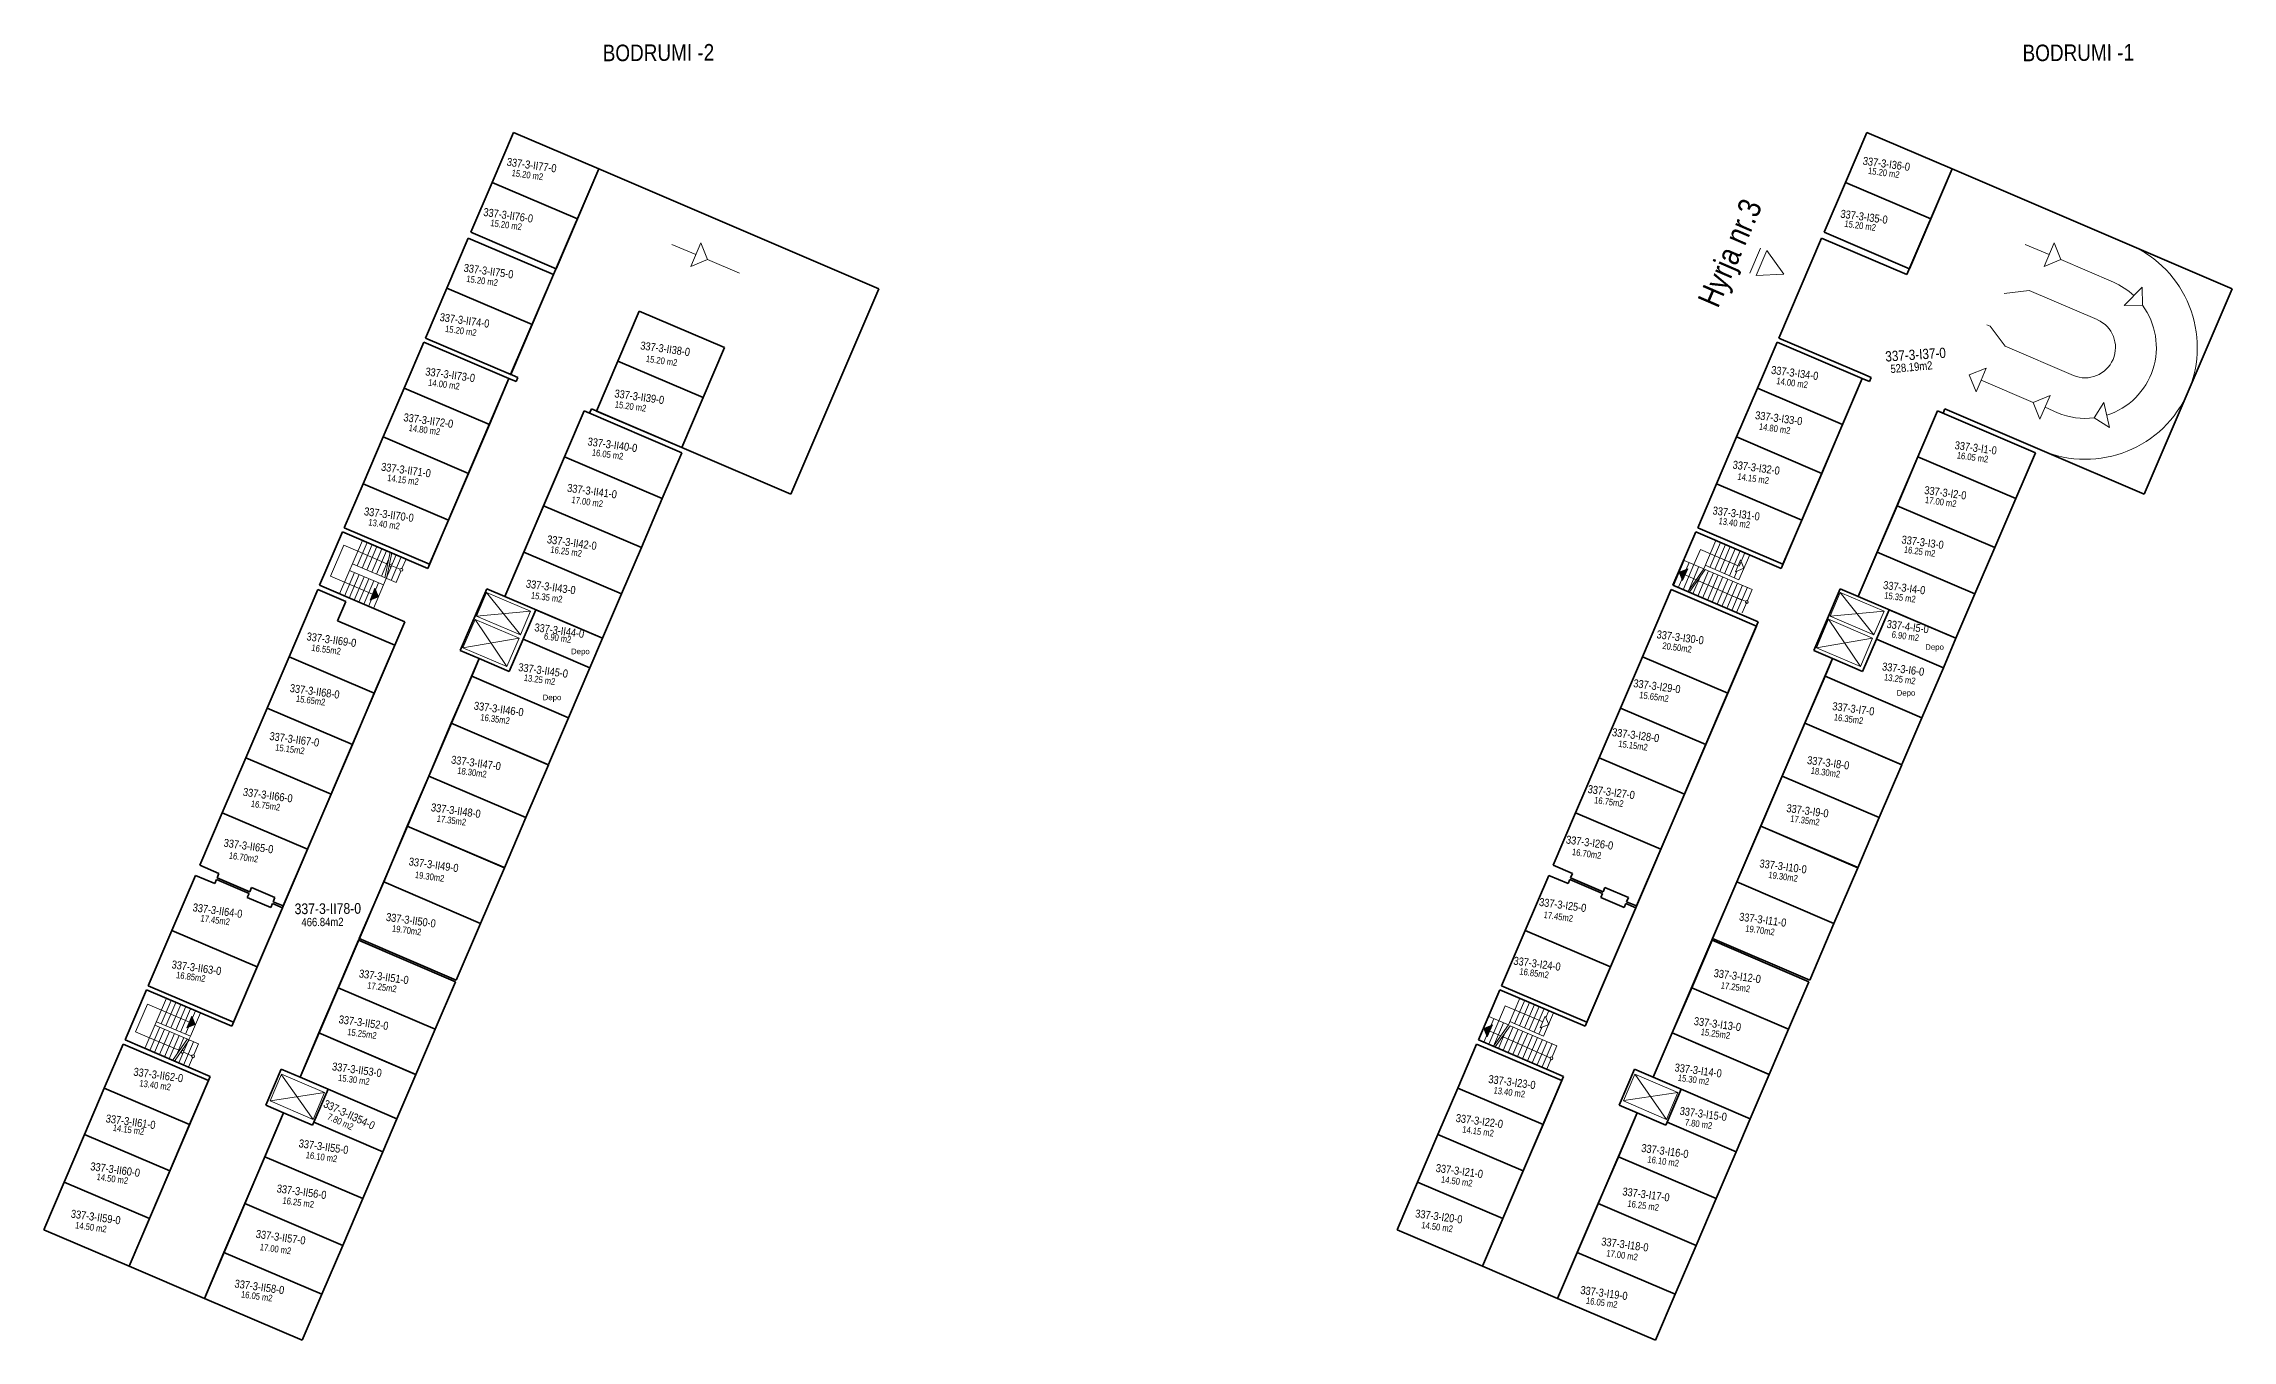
# Model space of a CAD drawing. Header units: metres. Extents: x 7511556 to 7513078, y 4692891 to 4693481.
# Drawn here: x 7512055.5 to 7512175.8, y 4692932.8 to 4693004.1 of the extents above; entities that cross this region are included whole.
import ezdxf
from ezdxf.enums import TextEntityAlignment as Align

# ---------------------------------------------------------------- set-up
doc = ezdxf.new("R2010")
doc.units = ezdxf.units.M
doc.linetypes.add('DASHDOT2', pattern=[0.5, 0.25, -0.125, 0, -0.125])
doc.layers.get('0').update_dxf_attribs({"lineweight": 0})
for name, color, linetype, lineweight in [('07 Kati 5', 7, 'Continuous', 0), ('Dimensionimi i jashtem', 7, 'Continuous', 0), ('Dyert', 133, 'Continuous', 0), ('Muret Panel BA', 251, 'Continuous', 0)]:
    doc.layers.add(name, color=color, linetype=linetype, lineweight=lineweight)
doc.styles.add('Dimensionet CM', font='swissc.ttf', dxfattribs={"height": 15})
doc.styles.get("Standard").update_dxf_attribs({"font": 'arial.ttf'})

msp = doc.modelspace()

# ---------------------------------------------------------------- hatches: boundary and pattern name
at = {"layer": '07 Kati 5'}
h = msp.add_hatch(color=256, dxfattribs=at)
h.dxf.hatch_style = 1
h.paths.add_polyline_path([(7512145.4, 4692975.04), (7512145.58, 4692974.57), (7512145.86, 4692975.22)])
h = msp.add_hatch(color=256, dxfattribs=at)
h.dxf.hatch_style = 1
h.paths.add_polyline_path([(7512073.87, 4692973.68), (7512073.68, 4692974.15), (7512073.41, 4692973.5)])
h = msp.add_hatch(color=256, dxfattribs=at)
h.dxf.hatch_style = 1
h.paths.add_polyline_path([(7512063.8, 4692950.15), (7512063.34, 4692949.97), (7512063.61, 4692950.62)])
h = msp.add_hatch(color=256, dxfattribs=at)
h.dxf.hatch_style = 1
h.paths.add_polyline_path([(7512134.66, 4692949.94), (7512134.84, 4692949.48), (7512135.12, 4692950.13)])

# ---------------------------------------------------------------- linework, layer by layer
at = {"color": 0, "lineweight": 35}
for p, q in [((7512080.12, 4692996.47), (7512081.3, 4692999.22)), ((7512080.12, 4692996.47), (7512081.3, 4692999.22)), ((7512081.3, 4692999.22), (7512085.99, 4692997.21)), ((7512081.3, 4692999.22), (7512085.99, 4692997.21)), ((7512154.54, 4692996.47), (7512155.71, 4692999.22)), ((7512155.71, 4692999.22), (7512160.4, 4692997.21)), ((7512083.5, 4692991.4), (7512085.99, 4692997.21)), ((7512085.99, 4692997.21), (7512084.81, 4692994.47)), ((7512085.99, 4692997.21), (7512084.81, 4692994.47)), ((7512085.99, 4692997.21), (7512101.39, 4692990.62)), ((7512085.99, 4692997.21), (7512085.99, 4692997.21)), ((7512157.91, 4692991.4), (7512160.4, 4692997.21)), ((7512160.4, 4692997.21), (7512159.23, 4692994.47)), ((7512160.4, 4692997.21), (7512175.8, 4692990.62)), ((7512160.4, 4692997.21), (7512160.4, 4692997.21)), ((7512080.12, 4692996.47), (7512078.95, 4692993.73)), ((7512080.12, 4692996.47), (7512078.95, 4692993.73)), ((7512084.81, 4692994.47), (7512080.12, 4692996.47)), ((7512084.81, 4692994.47), (7512080.12, 4692996.47)), ((7512084.81, 4692994.47), (7512080.12, 4692996.47)), ((7512084.81, 4692994.47), (7512080.12, 4692996.47)), ((7512154.54, 4692996.47), (7512153.36, 4692993.73)), ((7512159.23, 4692994.47), (7512154.54, 4692996.47)), ((7512159.23, 4692994.47), (7512154.54, 4692996.47)), ((7512083.64, 4692991.72), (7512084.81, 4692994.47)), ((7512083.64, 4692991.72), (7512084.81, 4692994.47)), ((7512158.05, 4692991.72), (7512159.23, 4692994.47)), ((7512077.63, 4692990.66), (7512078.81, 4692993.41)), ((7512078.81, 4692993.41), (7512083.5, 4692991.4)), ((7512078.95, 4692993.73), (7512083.64, 4692991.72)), ((7512078.95, 4692993.73), (7512083.64, 4692991.72)), ((7512150.87, 4692987.91), (7512153.22, 4692993.41)), ((7512153.22, 4692993.41), (7512157.91, 4692991.4)), ((7512153.36, 4692993.73), (7512158.05, 4692991.72)), ((7512081.14, 4692985.9), (7512083.5, 4692991.4)), ((7512083.5, 4692991.4), (7512082.32, 4692988.65)), ((7512083.5, 4692991.4), (7512083.5, 4692991.4)), ((7512077.63, 4692990.66), (7512076.46, 4692987.91)), ((7512082.32, 4692988.65), (7512077.63, 4692990.66)), ((7512082.32, 4692988.65), (7512077.63, 4692990.66)), ((7512101.39, 4692990.62), (7512096.55, 4692979.32)), ((7512175.8, 4692990.62), (7512170.96, 4692979.32)), ((7512081.15, 4692985.91), (7512082.32, 4692988.65)), ((7512088.21, 4692989.38), (7512087.03, 4692986.64)), ((7512092.9, 4692987.38), (7512088.21, 4692989.38)), ((7512075.28, 4692985.15), (7512076.36, 4692987.68)), ((7512076.36, 4692987.68), (7512081.05, 4692985.68)), ((7512076.46, 4692987.91), (7512081.15, 4692985.91)), ((7512091.72, 4692984.63), (7512092.9, 4692987.38)), ((7512149.69, 4692985.15), (7512150.78, 4692987.68)), ((7512150.78, 4692987.68), (7512155.46, 4692985.68)), ((7512155.49, 4692985.94), (7512150.87, 4692987.91)), ((7512085.86, 4692983.89), (7512087.03, 4692986.64)), ((7512087.03, 4692986.64), (7512091.72, 4692984.63)), ((7512087.03, 4692986.64), (7512091.72, 4692984.63)), ((7512075.28, 4692985.15), (7512074.13, 4692982.47)), ((7512079.97, 4692983.15), (7512075.28, 4692985.15)), ((7512079.97, 4692983.15), (7512075.28, 4692985.15)), ((7512076.58, 4692975.24), (7512081.05, 4692985.68)), ((7512081.05, 4692985.68), (7512079.97, 4692983.15)), ((7512081.05, 4692985.68), (7512081.44, 4692985.51)), ((7512081.54, 4692985.74), (7512081.08, 4692985.94)), ((7512081.08, 4692985.94), (7512081.14, 4692985.9)), ((7512081.44, 4692985.51), (7512081.54, 4692985.74)), ((7512149.69, 4692985.15), (7512148.54, 4692982.47)), ((7512154.38, 4692983.15), (7512149.69, 4692985.15)), ((7512154.38, 4692983.15), (7512149.69, 4692985.15)), ((7512151, 4692975.24), (7512155.46, 4692985.68)), ((7512155.46, 4692985.68), (7512154.38, 4692983.15)), ((7512155.46, 4692985.68), (7512155.85, 4692985.51)), ((7512155.95, 4692985.74), (7512155.49, 4692985.94)), ((7512155.85, 4692985.51), (7512155.95, 4692985.74)), ((7512085.19, 4692983.91), (7512080.82, 4692973.7)), ((7512084.1, 4692981.38), (7512085.19, 4692983.91)), ((7512085.19, 4692983.91), (7512090.56, 4692981.6)), ((7512085.48, 4692983.78), (7512085.19, 4692983.91)), ((7512085.58, 4692984.01), (7512085.48, 4692983.78)), ((7512096.55, 4692979.32), (7512085.58, 4692984.01)), ((7512090.55, 4692981.88), (7512085.86, 4692983.89)), ((7512091.72, 4692984.63), (7512090.55, 4692981.88)), ((7512159.6, 4692983.91), (7512155.23, 4692973.7)), ((7512158.52, 4692981.38), (7512159.6, 4692983.91)), ((7512159.6, 4692983.91), (7512164.98, 4692981.6)), ((7512159.9, 4692983.78), (7512159.6, 4692983.91)), ((7512160, 4692984.01), (7512159.9, 4692983.78)), ((7512170.96, 4692979.32), (7512160, 4692984.01)), ((7512073.03, 4692979.9), (7512074.13, 4692982.47)), ((7512074.13, 4692982.47), (7512078.82, 4692980.46)), ((7512074.13, 4692982.47), (7512078.82, 4692980.46)), ((7512078.82, 4692980.46), (7512079.97, 4692983.15)), ((7512147.45, 4692979.9), (7512148.54, 4692982.47)), ((7512148.54, 4692982.47), (7512153.23, 4692980.46)), ((7512148.54, 4692982.47), (7512153.23, 4692980.46)), ((7512153.23, 4692980.46), (7512154.38, 4692983.15)), ((7512084.1, 4692981.38), (7512082.95, 4692978.69)), ((7512089.48, 4692979.08), (7512084.1, 4692981.38)), ((7512089.48, 4692979.08), (7512084.1, 4692981.38)), ((7512090.56, 4692981.6), (7512089.48, 4692979.08)), ((7512158.52, 4692981.38), (7512157.37, 4692978.69)), ((7512163.9, 4692979.08), (7512158.52, 4692981.38)), ((7512163.9, 4692979.08), (7512158.52, 4692981.38)), ((7512164.98, 4692981.6), (7512163.9, 4692979.08)), ((7512078.82, 4692980.46), (7512077.72, 4692977.89)), ((7512153.23, 4692980.46), (7512152.13, 4692977.89)), ((7512073.03, 4692979.9), (7512071.99, 4692977.48)), ((7512077.72, 4692977.89), (7512073.03, 4692979.9)), ((7512077.72, 4692977.89), (7512073.03, 4692979.9)), ((7512088.33, 4692976.39), (7512089.48, 4692979.08)), ((7512147.45, 4692979.9), (7512146.41, 4692977.48)), ((7512152.13, 4692977.89), (7512147.45, 4692979.9)), ((7512152.13, 4692977.89), (7512147.45, 4692979.9)), ((7512162.75, 4692976.39), (7512163.9, 4692979.08)), ((7512076.68, 4692975.47), (7512077.72, 4692977.89)), ((7512082.95, 4692978.69), (7512081.86, 4692976.14)), ((7512082.95, 4692978.69), (7512088.33, 4692976.39)), ((7512088.33, 4692976.39), (7512082.95, 4692978.69)), ((7512151.1, 4692975.47), (7512152.13, 4692977.89)), ((7512157.37, 4692978.69), (7512156.28, 4692976.14)), ((7512157.37, 4692978.69), (7512162.75, 4692976.39)), ((7512162.75, 4692976.39), (7512157.37, 4692978.69)), ((7512070.64, 4692974.31), (7512071.89, 4692977.25)), ((7512071.89, 4692977.25), (7512076.58, 4692975.24)), ((7512071.99, 4692977.48), (7512076.68, 4692975.47)), ((7512087.24, 4692973.84), (7512088.33, 4692976.39)), ((7512145.05, 4692974.31), (7512146.31, 4692977.25)), ((7512146.31, 4692977.25), (7512151, 4692975.24)), ((7512146.41, 4692977.48), (7512151.1, 4692975.47)), ((7512161.65, 4692973.84), (7512162.75, 4692976.39)), ((7512081.86, 4692976.14), (7512080.82, 4692973.7)), ((7512081.86, 4692976.14), (7512087.24, 4692973.84)), ((7512087.24, 4692973.84), (7512081.86, 4692976.14)), ((7512156.28, 4692976.14), (7512155.23, 4692973.7)), ((7512156.28, 4692976.14), (7512161.65, 4692973.84)), ((7512161.65, 4692973.84), (7512156.28, 4692976.14)), ((7512068.96, 4692970.38), (7512070.54, 4692974.08)), ((7512070.54, 4692974.08), (7512072.08, 4692973.42)), ((7512075.32, 4692972.3), (7512070.64, 4692974.31)), ((7512079.83, 4692974.12), (7512078.37, 4692970.72)), ((7512080.82, 4692973.7), (7512079.83, 4692974.12)), ((7512143.37, 4692970.38), (7512144.95, 4692974.08)), ((7512144.95, 4692974.08), (7512146.49, 4692973.42)), ((7512149.74, 4692972.3), (7512145.05, 4692974.31)), ((7512154.25, 4692974.12), (7512152.79, 4692970.72)), ((7512155.23, 4692973.7), (7512154.25, 4692974.12)), ((7512072.08, 4692973.42), (7512071.63, 4692972.36)), ((7512080.82, 4692973.7), (7512086.2, 4692971.4)), ((7512082.52, 4692972.97), (7512081.83, 4692971.35)), ((7512086.2, 4692971.4), (7512082.52, 4692972.97)), ((7512086.2, 4692971.4), (7512087.24, 4692973.84)), ((7512146.49, 4692973.42), (7512146.5, 4692973.42)), ((7512146.5, 4692973.42), (7512149.64, 4692972.07)), ((7512155.23, 4692973.7), (7512160.61, 4692971.4)), ((7512156.93, 4692972.97), (7512156.24, 4692971.35)), ((7512160.61, 4692971.4), (7512156.93, 4692972.97)), ((7512160.61, 4692971.4), (7512161.65, 4692973.84)), ((7512065.81, 4692950.06), (7512075.32, 4692972.3)), ((7512071.63, 4692972.36), (7512074.77, 4692971.01)), ((7512140.22, 4692950.06), (7512149.74, 4692972.3)), ((7512149.64, 4692972.07), (7512148.06, 4692968.37)), ((7512068.96, 4692970.38), (7512067.75, 4692967.56)), ((7512073.64, 4692968.37), (7512068.96, 4692970.38)), ((7512073.64, 4692968.37), (7512068.96, 4692970.38)), ((7512074.77, 4692971.01), (7512073.64, 4692968.37)), ((7512078.37, 4692970.72), (7512079.41, 4692970.28)), ((7512081.83, 4692971.35), (7512081.06, 4692969.57)), ((7512081.83, 4692971.35), (7512085.5, 4692969.78)), ((7512085.5, 4692969.78), (7512081.83, 4692971.35)), ((7512085.5, 4692969.78), (7512086.2, 4692971.4)), ((7512143.37, 4692970.38), (7512142.17, 4692967.56)), ((7512148.06, 4692968.37), (7512143.37, 4692970.38)), ((7512148.06, 4692968.37), (7512143.37, 4692970.38)), ((7512152.79, 4692970.72), (7512153.82, 4692970.28)), ((7512156.24, 4692971.35), (7512155.48, 4692969.57)), ((7512156.24, 4692971.35), (7512159.92, 4692969.78)), ((7512159.92, 4692969.78), (7512156.24, 4692971.35)), ((7512159.92, 4692969.78), (7512160.61, 4692971.4)), ((7512079.41, 4692970.28), (7512069.56, 4692947.26)), ((7512079, 4692969.31), (7512077.88, 4692966.72)), ((7512079.41, 4692970.28), (7512079, 4692969.31)), ((7512079, 4692969.31), (7512084.33, 4692967.03)), ((7512084.33, 4692967.03), (7512079, 4692969.31)), ((7512081.06, 4692969.57), (7512079.41, 4692970.28)), ((7512084.33, 4692967.03), (7512085.5, 4692969.78)), ((7512153.82, 4692970.28), (7512143.97, 4692947.26)), ((7512153.41, 4692969.31), (7512152.3, 4692966.72)), ((7512153.82, 4692970.28), (7512153.41, 4692969.31)), ((7512153.41, 4692969.31), (7512158.74, 4692967.03)), ((7512158.74, 4692967.03), (7512153.41, 4692969.31)), ((7512155.48, 4692969.57), (7512153.82, 4692970.28)), ((7512158.74, 4692967.03), (7512159.92, 4692969.78)), ((7512072.44, 4692965.56), (7512073.64, 4692968.37)), ((7512146.85, 4692965.56), (7512148.06, 4692968.37)), ((7512066.58, 4692964.83), (7512067.75, 4692967.56)), ((7512067.75, 4692967.56), (7512072.44, 4692965.56)), ((7512067.75, 4692967.56), (7512072.44, 4692965.56)), ((7512083.23, 4692964.46), (7512084.33, 4692967.03)), ((7512141, 4692964.83), (7512142.17, 4692967.56)), ((7512142.17, 4692967.56), (7512146.85, 4692965.56)), ((7512142.17, 4692967.56), (7512146.85, 4692965.56)), ((7512157.64, 4692964.46), (7512158.74, 4692967.03)), ((7512072.44, 4692965.56), (7512071.27, 4692962.83)), ((7512076.65, 4692963.82), (7512077.88, 4692966.72)), ((7512077.88, 4692966.72), (7512083.17, 4692964.46)), ((7512077.88, 4692966.72), (7512083.22, 4692964.44)), ((7512146.85, 4692965.56), (7512145.69, 4692962.83)), ((7512151.06, 4692963.82), (7512152.3, 4692966.72)), ((7512152.3, 4692966.72), (7512157.59, 4692964.46)), ((7512152.3, 4692966.72), (7512157.63, 4692964.44)), ((7512065.28, 4692961.8), (7512066.58, 4692964.83)), ((7512066.58, 4692964.83), (7512071.27, 4692962.83)), ((7512071.27, 4692962.83), (7512066.58, 4692964.83)), ((7512083.22, 4692964.44), (7512081.98, 4692961.54)), ((7512083.17, 4692964.46), (7512083.23, 4692964.46)), ((7512139.7, 4692961.8), (7512141, 4692964.83)), ((7512141, 4692964.83), (7512145.69, 4692962.83)), ((7512145.69, 4692962.83), (7512141, 4692964.83)), ((7512157.63, 4692964.44), (7512156.39, 4692961.54)), ((7512157.59, 4692964.46), (7512157.64, 4692964.46)), ((7512076.65, 4692963.82), (7512075.46, 4692961.06)), ((7512081.98, 4692961.54), (7512076.65, 4692963.82)), ((7512081.98, 4692961.54), (7512076.65, 4692963.82)), ((7512151.06, 4692963.82), (7512149.88, 4692961.06)), ((7512156.39, 4692961.54), (7512151.06, 4692963.82)), ((7512156.39, 4692961.54), (7512151.06, 4692963.82)), ((7512071.27, 4692962.83), (7512069.97, 4692959.8)), ((7512145.69, 4692962.83), (7512144.39, 4692959.8)), ((7512065.28, 4692961.8), (7512064.05, 4692958.91)), ((7512069.97, 4692959.8), (7512065.28, 4692961.8)), ((7512069.97, 4692959.8), (7512065.28, 4692961.8)), ((7512075.46, 4692961.06), (7512074.16, 4692958.01)), ((7512075.46, 4692961.06), (7512080.75, 4692958.8)), ((7512080.8, 4692958.78), (7512075.46, 4692961.06)), ((7512080.8, 4692958.78), (7512081.98, 4692961.54)), ((7512139.7, 4692961.8), (7512138.46, 4692958.91)), ((7512144.39, 4692959.8), (7512139.7, 4692961.8)), ((7512144.39, 4692959.8), (7512139.7, 4692961.8)), ((7512149.88, 4692961.06), (7512148.57, 4692958.01)), ((7512149.88, 4692961.06), (7512155.17, 4692958.8)), ((7512155.21, 4692958.78), (7512149.88, 4692961.06)), ((7512155.21, 4692958.78), (7512156.39, 4692961.54)), ((7512068.64, 4692956.68), (7512069.97, 4692959.8)), ((7512143.05, 4692956.68), (7512144.39, 4692959.8)), ((7512062.51, 4692955.33), (7512063.81, 4692958.36)), ((7512063.81, 4692958.36), (7512064.87, 4692957.91)), ((7512064.05, 4692958.91), (7512065.1, 4692958.46)), ((7512065.1, 4692958.46), (7512065.01, 4692958.23)), ((7512079.49, 4692955.72), (7512080.8, 4692958.78)), ((7512080.75, 4692958.8), (7512080.8, 4692958.78)), ((7512136.93, 4692955.33), (7512138.23, 4692958.36)), ((7512138.23, 4692958.36), (7512139.28, 4692957.91)), ((7512138.46, 4692958.91), (7512139.52, 4692958.46)), ((7512139.52, 4692958.46), (7512139.42, 4692958.23)), ((7512153.9, 4692955.72), (7512155.21, 4692958.78)), ((7512155.17, 4692958.8), (7512155.21, 4692958.78)), ((7512064.87, 4692957.91), (7512064.97, 4692958.14)), ((7512064.97, 4692958.14), (7512066.76, 4692957.37)), ((7512065.01, 4692958.23), (7512066.8, 4692957.46)), ((7512066.76, 4692957.37), (7512066.66, 4692957.14)), ((7512066.66, 4692957.14), (7512067.95, 4692956.59)), ((7512066.8, 4692957.46), (7512066.9, 4692957.69)), ((7512066.9, 4692957.69), (7512068.18, 4692957.14)), ((7512068.18, 4692957.14), (7512068.09, 4692956.91)), ((7512074.16, 4692958.01), (7512072.82, 4692954.88)), ((7512074.16, 4692958.01), (7512079.49, 4692955.72)), ((7512079.49, 4692955.72), (7512074.16, 4692958.01)), ((7512074.16, 4692958.01), (7512074.16, 4692958.01)), ((7512139.28, 4692957.91), (7512139.38, 4692958.14)), ((7512139.38, 4692958.14), (7512141.18, 4692957.37)), ((7512139.42, 4692958.23), (7512141.21, 4692957.46)), ((7512141.18, 4692957.37), (7512141.08, 4692957.14)), ((7512141.08, 4692957.14), (7512142.36, 4692956.59)), ((7512141.21, 4692957.46), (7512141.31, 4692957.69)), ((7512141.31, 4692957.69), (7512142.6, 4692957.14)), ((7512142.6, 4692957.14), (7512142.5, 4692956.91)), ((7512148.57, 4692958.01), (7512147.23, 4692954.88)), ((7512148.57, 4692958.01), (7512153.9, 4692955.72)), ((7512153.9, 4692955.72), (7512148.57, 4692958.01)), ((7512148.57, 4692958.01), (7512148.57, 4692958.01)), ((7512068.6, 4692956.58), (7512067.2, 4692953.32)), ((7512067.95, 4692956.59), (7512068.05, 4692956.82)), ((7512068.05, 4692956.82), (7512068.6, 4692956.58)), ((7512068.09, 4692956.91), (7512068.64, 4692956.68)), ((7512143.01, 4692956.58), (7512141.62, 4692953.32)), ((7512142.36, 4692956.59), (7512142.46, 4692956.82)), ((7512142.46, 4692956.82), (7512143.01, 4692956.58)), ((7512142.5, 4692956.91), (7512143.05, 4692956.68)), ((7512062.51, 4692955.33), (7512061.21, 4692952.29)), ((7512067.2, 4692953.32), (7512062.51, 4692955.33)), ((7512067.2, 4692953.32), (7512062.51, 4692955.33)), ((7512071.66, 4692952.18), (7512072.78, 4692954.79)), ((7512072.78, 4692954.79), (7512078.11, 4692952.51)), ((7512072.82, 4692954.88), (7512078.15, 4692952.6)), ((7512078.15, 4692952.6), (7512079.49, 4692955.72)), ((7512136.93, 4692955.33), (7512135.63, 4692952.29)), ((7512141.62, 4692953.32), (7512136.93, 4692955.33)), ((7512141.62, 4692953.32), (7512136.93, 4692955.33)), ((7512146.08, 4692952.18), (7512147.2, 4692954.79)), ((7512147.2, 4692954.79), (7512152.53, 4692952.51)), ((7512147.23, 4692954.88), (7512152.57, 4692952.6)), ((7512152.57, 4692952.6), (7512153.9, 4692955.72)), ((7512065.9, 4692950.29), (7512067.2, 4692953.32)), ((7512078.11, 4692952.51), (7512077, 4692949.9)), ((7512140.32, 4692950.29), (7512141.62, 4692953.32)), ((7512152.53, 4692952.51), (7512151.41, 4692949.9)), ((7512059.94, 4692949.31), (7512061.12, 4692952.06)), ((7512061.12, 4692952.06), (7512065.81, 4692950.06)), ((7512061.21, 4692952.29), (7512065.9, 4692950.29)), ((7512071.66, 4692952.18), (7512070.6, 4692949.69)), ((7512077, 4692949.9), (7512071.66, 4692952.18)), ((7512077, 4692949.9), (7512071.66, 4692952.18)), ((7512134.35, 4692949.31), (7512135.53, 4692952.06)), ((7512135.53, 4692952.06), (7512140.22, 4692950.06)), ((7512135.63, 4692952.29), (7512140.32, 4692950.29)), ((7512146.08, 4692952.18), (7512145.01, 4692949.69)), ((7512151.41, 4692949.9), (7512146.08, 4692952.18)), ((7512151.41, 4692949.9), (7512146.08, 4692952.18)), ((7512059.84, 4692949.08), (7512058.8, 4692946.66)), ((7512064.53, 4692947.07), (7512059.84, 4692949.08)), ((7512064.62, 4692947.3), (7512059.94, 4692949.31)), ((7512070.6, 4692949.69), (7512069.56, 4692947.26)), ((7512070.6, 4692949.69), (7512075.88, 4692947.42)), ((7512075.93, 4692947.4), (7512070.6, 4692949.69)), ((7512075.93, 4692947.4), (7512077, 4692949.9)), ((7512134.25, 4692949.08), (7512133.22, 4692946.66)), ((7512138.94, 4692947.07), (7512134.25, 4692949.08)), ((7512139.04, 4692947.3), (7512134.35, 4692949.31)), ((7512145.01, 4692949.69), (7512143.97, 4692947.26)), ((7512145.01, 4692949.69), (7512150.3, 4692947.42)), ((7512150.34, 4692947.4), (7512145.01, 4692949.69)), ((7512150.34, 4692947.4), (7512151.41, 4692949.9)), ((7512068.52, 4692947.7), (7512067.68, 4692945.72)), ((7512069.56, 4692947.26), (7512068.52, 4692947.7)), ((7512142.94, 4692947.7), (7512142.09, 4692945.72)), ((7512143.97, 4692947.26), (7512142.94, 4692947.7)), ((7512057.71, 4692944.11), (7512058.8, 4692946.66)), ((7512058.8, 4692946.66), (7512063.49, 4692944.66)), ((7512058.8, 4692946.66), (7512063.49, 4692944.66)), ((7512060.16, 4692936.86), (7512064.62, 4692947.3)), ((7512063.49, 4692944.66), (7512064.53, 4692947.07)), ((7512069.56, 4692947.26), (7512071.1, 4692946.6)), ((7512070.32, 4692944.79), (7512071.1, 4692946.6)), ((7512071.1, 4692946.6), (7512074.89, 4692944.97)), ((7512071.1, 4692946.6), (7512074.89, 4692944.97)), ((7512074.89, 4692944.97), (7512075.93, 4692947.4)), ((7512075.88, 4692947.42), (7512075.93, 4692947.4)), ((7512132.13, 4692944.11), (7512133.22, 4692946.66)), ((7512133.22, 4692946.66), (7512137.91, 4692944.66)), ((7512133.22, 4692946.66), (7512137.91, 4692944.66)), ((7512134.57, 4692936.86), (7512139.04, 4692947.3)), ((7512137.91, 4692944.66), (7512138.94, 4692947.07)), ((7512143.97, 4692947.26), (7512145.51, 4692946.6)), ((7512144.74, 4692944.79), (7512145.51, 4692946.6)), ((7512145.51, 4692946.6), (7512149.3, 4692944.97)), ((7512145.51, 4692946.6), (7512149.3, 4692944.97)), ((7512149.3, 4692944.97), (7512150.34, 4692947.4)), ((7512150.3, 4692947.42), (7512150.34, 4692947.4)), ((7512068.66, 4692945.3), (7512064.3, 4692935.09)), ((7512068.66, 4692945.3), (7512067.63, 4692942.88)), ((7512067.68, 4692945.72), (7512068.66, 4692945.3)), ((7512070.25, 4692944.62), (7512068.66, 4692945.3)), ((7512143.08, 4692945.3), (7512138.71, 4692935.09)), ((7512143.08, 4692945.3), (7512142.05, 4692942.88)), ((7512142.09, 4692945.72), (7512143.08, 4692945.3)), ((7512144.66, 4692944.62), (7512143.08, 4692945.3)), ((7512057.71, 4692944.11), (7512056.59, 4692941.49)), ((7512062.4, 4692942.1), (7512057.71, 4692944.11)), ((7512062.4, 4692942.1), (7512057.71, 4692944.11)), ((7512063.49, 4692944.66), (7512062.4, 4692942.1)), ((7512070.32, 4692944.79), (7512070.25, 4692944.62)), ((7512074.11, 4692943.16), (7512070.32, 4692944.79)), ((7512074.11, 4692943.16), (7512070.32, 4692944.79)), ((7512074.89, 4692944.97), (7512074.11, 4692943.16)), ((7512132.13, 4692944.11), (7512131.01, 4692941.49)), ((7512136.82, 4692942.1), (7512132.13, 4692944.11)), ((7512136.82, 4692942.1), (7512132.13, 4692944.11)), ((7512137.91, 4692944.66), (7512136.82, 4692942.1)), ((7512144.73, 4692944.79), (7512144.66, 4692944.62)), ((7512148.53, 4692943.16), (7512144.73, 4692944.79)), ((7512148.53, 4692943.16), (7512144.74, 4692944.79)), ((7512149.3, 4692944.97), (7512148.53, 4692943.16)), ((7512067.63, 4692942.88), (7512066.53, 4692940.31)), ((7512067.63, 4692942.88), (7512073.01, 4692940.58)), ((7512073.01, 4692940.58), (7512067.63, 4692942.88)), ((7512073.01, 4692940.58), (7512074.11, 4692943.16)), ((7512142.05, 4692942.88), (7512140.94, 4692940.31)), ((7512142.05, 4692942.88), (7512147.42, 4692940.58)), ((7512147.42, 4692940.58), (7512142.05, 4692942.88)), ((7512147.42, 4692940.58), (7512148.53, 4692943.16)), ((7512055.47, 4692938.87), (7512056.59, 4692941.49)), ((7512056.59, 4692941.49), (7512061.28, 4692939.48)), ((7512056.59, 4692941.49), (7512061.28, 4692939.48)), ((7512061.28, 4692939.48), (7512062.4, 4692942.1)), ((7512129.89, 4692938.87), (7512131.01, 4692941.49)), ((7512131.01, 4692941.49), (7512135.7, 4692939.48)), ((7512131.01, 4692941.49), (7512135.7, 4692939.48)), ((7512135.7, 4692939.48), (7512136.82, 4692942.1)), ((7512066.53, 4692940.31), (7512065.38, 4692937.62)), ((7512066.53, 4692940.31), (7512071.91, 4692938.01)), ((7512071.91, 4692938.01), (7512066.53, 4692940.31)), ((7512071.91, 4692938.01), (7512073.01, 4692940.58)), ((7512140.94, 4692940.31), (7512139.79, 4692937.62)), ((7512140.94, 4692940.31), (7512146.32, 4692938.01)), ((7512146.32, 4692938.01), (7512140.94, 4692940.31)), ((7512146.32, 4692938.01), (7512147.42, 4692940.58)), ((7512061.28, 4692939.48), (7512060.16, 4692936.86)), ((7512135.7, 4692939.48), (7512134.57, 4692936.86)), ((7512060.16, 4692936.86), (7512055.47, 4692938.87)), ((7512070.76, 4692935.32), (7512071.91, 4692938.01)), ((7512134.57, 4692936.86), (7512129.89, 4692938.87)), ((7512145.17, 4692935.32), (7512146.32, 4692938.01)), ((7512064.3, 4692935.09), (7512060.16, 4692936.86)), ((7512065.38, 4692937.62), (7512064.3, 4692935.09)), ((7512065.38, 4692937.62), (7512070.76, 4692935.32)), ((7512070.76, 4692935.32), (7512065.38, 4692937.62)), ((7512138.71, 4692935.09), (7512134.57, 4692936.86)), ((7512139.79, 4692937.62), (7512138.71, 4692935.09)), ((7512139.79, 4692937.62), (7512145.17, 4692935.32)), ((7512145.17, 4692935.32), (7512139.79, 4692937.62)), ((7512064.3, 4692935.09), (7512069.67, 4692932.79)), ((7512069.67, 4692932.79), (7512070.76, 4692935.32)), ((7512138.71, 4692935.09), (7512144.09, 4692932.79)), ((7512144.09, 4692932.79), (7512145.17, 4692935.32))]:
    msp.add_line(p, q, dxfattribs=at).dxf.unprotected_set("ltscale", 0)
at = {"color": 0}
for p, q in [((7512090, 4692993.06), (7512091.32, 4692992.5)), ((7512091.04, 4692991.85), (7512091.6, 4692993.15)), ((7512091.97, 4692992.22), (7512091.04, 4692991.85)), ((7512091.6, 4692993.15), (7512091.97, 4692992.22)), ((7512091.97, 4692992.22), (7512093.72, 4692991.48)), ((7512164.42, 4692993.06), (7512165.73, 4692992.5)), ((7512165.46, 4692991.85), (7512166.01, 4692993.15)), ((7512166.38, 4692992.22), (7512165.46, 4692991.85)), ((7512166.01, 4692993.15), (7512166.38, 4692992.22)), ((7512166.38, 4692992.22), (7512169.27, 4692990.99)), ((7512164.64, 4692990.52), (7512163.26, 4692990.36)), ((7512164.64, 4692990.52), (7512168.38, 4692988.92)), ((7512169.86, 4692989.69), (7512170.84, 4692990.71)), ((7512170.86, 4692989.71), (7512169.86, 4692989.69)), ((7512170.84, 4692990.71), (7512170.86, 4692989.71)), ((7512163.32, 4692987.46), (7512162.49, 4692988.56)), ((7512163.32, 4692987.46), (7512167.07, 4692985.85)), ((7512162.27, 4692986.25), (7512161.34, 4692985.88)), ((7512161.99, 4692985.6), (7512162.27, 4692986.25)), ((7512161.34, 4692985.88), (7512161.72, 4692984.95)), ((7512161.72, 4692984.95), (7512161.99, 4692985.6)), ((7512164.86, 4692984.37), (7512161.99, 4692985.6)), ((7512165.79, 4692984.75), (7512164.86, 4692984.37)), ((7512164.86, 4692984.37), (7512165.23, 4692983.45)), ((7512165.23, 4692983.45), (7512165.79, 4692984.75)), ((7512166.19, 4692983.8), (7512165.51, 4692984.1)), ((7512168.75, 4692984.36), (7512168.21, 4692983.52)), ((7512169.05, 4692982.98), (7512168.75, 4692984.36)), ((7512168.21, 4692983.52), (7512169.05, 4692982.98))]:
    msp.add_line(p, q, dxfattribs=at).dxf.unprotected_set("ltscale", 0)
for p, q in [((7512149.86, 4692992.85), (7512149.28, 4692991.47)), ((7512071.24, 4692974.81), (7512071.97, 4692976.51)), ((7512071.73, 4692973.84), (7512072.99, 4692976.78)), ((7512071.97, 4692976.51), (7512072.73, 4692976.18)), ((7512072.44, 4692975.49), (7512074.84, 4692974.47)), ((7512145.67, 4692975.68), (7512146.74, 4692975.22)), ((7512146.82, 4692975.41), (7512148.68, 4692974.61)), ((7512146.83, 4692975.18), (7512149.4, 4692974.08)), ((7512072.28, 4692975.13), (7512074.15, 4692974.33)), ((7512061.17, 4692951.28), (7512060.52, 4692949.76)), ((7512062.21, 4692951.6), (7512061.03, 4692948.84)), ((7512061.58, 4692950.12), (7512063.98, 4692949.1)), ((7512061.66, 4692950.31), (7512063.53, 4692949.51)), ((7512134.93, 4692950.59), (7512136, 4692950.13)), ((7512136.08, 4692950.32), (7512137.94, 4692949.52)), ((7512136.09, 4692950.09), (7512138.67, 4692948.99)), ((7512060.52, 4692949.76), (7512061.29, 4692949.43))]:
    msp.add_line(p, q).dxf.unprotected_set("ltscale", 0)
for points in [[(7512072.7, 4692975.38), (7512073.25, 4692976.67)], [(7512072.97, 4692975.26), (7512073.52, 4692976.55)], [(7512073.24, 4692975.15), (7512073.79, 4692976.44)], [(7512147.4, 4692976.78), (7512146.74, 4692975.22)], [(7512147.67, 4692976.67), (7512147.08, 4692975.29)], [(7512147.94, 4692976.55), (7512147.35, 4692975.18)], [(7512148.2, 4692976.44), (7512147.62, 4692975.07)], [(7512074.33, 4692975.5), (7512072.73, 4692976.18)], [(7512073.5, 4692975.04), (7512074.05, 4692976.32)], [(7512073.77, 4692974.92), (7512074.32, 4692976.21)], [(7512074.04, 4692974.81), (7512074.43, 4692975.73)], [(7512074.23, 4692974.73), (7512074.51, 4692976.13)], [(7512074.3, 4692974.69), (7512074.85, 4692975.98)], [(7512074.32, 4692974.69), (7512074.61, 4692976.09)], [(7512074.48, 4692975.44), (7512074.65, 4692975.51)], [(7512074.48, 4692975.44), (7512074.55, 4692975.26)], [(7512074.57, 4692974.58), (7512075.12, 4692975.87)], [(7512075.06, 4692975.19), (7512074.6, 4692975.38)], [(7512075.16, 4692975.23), (7512075.39, 4692975.75)], [(7512145.67, 4692975.68), (7512145.08, 4692974.29)], [(7512145.94, 4692975.57), (7512145.34, 4692974.18)], [(7512145.4, 4692975.04), (7512145.58, 4692974.57), (7512145.86, 4692975.22), (7512145.4, 4692975.04)], [(7512146.2, 4692975.45), (7512145.61, 4692974.07)], [(7512146.74, 4692975.22), (7512145.86, 4692973.96)], [(7512146.47, 4692975.34), (7512145.88, 4692973.95)], [(7512146.83, 4692975.18), (7512145.95, 4692973.92)], [(7512146.57, 4692976.28), (7512146.2, 4692975.45)], [(7512148.47, 4692976.32), (7512147.88, 4692974.95)], [(7512148.74, 4692976.21), (7512148.15, 4692974.84)], [(7512148.95, 4692975.25), (7512148.49, 4692975.06), (7512148.77, 4692975.71), (7512148.95, 4692975.25)], [(7512149.27, 4692975.98), (7512148.68, 4692974.61)], [(7512149, 4692976.1), (7512148.69, 4692975.37)], [(7512072, 4692973.72), (7512072.55, 4692975.01)], [(7512072.26, 4692973.61), (7512072.81, 4692974.9)], [(7512072.53, 4692973.5), (7512073.08, 4692974.78)], [(7512072.8, 4692973.38), (7512073.35, 4692974.67)], [(7512073.06, 4692973.27), (7512073.61, 4692974.55)], [(7512073.33, 4692973.15), (7512073.88, 4692974.44)], [(7512073.87, 4692973.68), (7512073.68, 4692974.15), (7512073.41, 4692973.5), (7512073.87, 4692973.68)], [(7512073.6, 4692973.04), (7512074.15, 4692974.33)], [(7512074.84, 4692974.47), (7512075.1, 4692975.08)], [(7512146.32, 4692974.62), (7512145.4, 4692975.04)], [(7512146.54, 4692974.77), (7512146.14, 4692973.84)], [(7512146.54, 4692974.77), (7512146.14, 4692973.84)], [(7512147, 4692975.11), (7512146.41, 4692973.72)], [(7512148.84, 4692973.5), (7512146.41, 4692974.58)], [(7512147.27, 4692975), (7512146.68, 4692973.61)], [(7512147.54, 4692974.88), (7512146.94, 4692973.5)], [(7512147.8, 4692974.77), (7512147.21, 4692973.38)], [(7512148.07, 4692974.65), (7512147.48, 4692973.27)], [(7512148.34, 4692974.54), (7512147.74, 4692973.15)], [(7512148.6, 4692974.43), (7512148.01, 4692973.04)], [(7512148.87, 4692974.31), (7512148.28, 4692972.93)], [(7512148.57, 4692975.09), (7512148.42, 4692974.72)], [(7512149.14, 4692974.2), (7512148.54, 4692972.81)], [(7512149.4, 4692974.08), (7512149.14, 4692973.47)], [(7512082.24, 4692972.88), (7512079.27, 4692972.62)], [(7512079.82, 4692973.91), (7512081.69, 4692971.58)], [(7512149.04, 4692973.43), (7512148.31, 4692973.74)], [(7512149.11, 4692973.39), (7512148.85, 4692972.8)], [(7512156.66, 4692972.88), (7512153.69, 4692972.62)], [(7512154.24, 4692973.92), (7512156.1, 4692971.59)], [(7512079.19, 4692972.43), (7512080.94, 4692969.84)], [(7512153.61, 4692972.44), (7512155.36, 4692969.85)], [(7512081.61, 4692971.4), (7512078.52, 4692970.87)], [(7512156.03, 4692971.41), (7512152.94, 4692970.88)], [(7512062.48, 4692951.48), (7512061.93, 4692950.19)], [(7512062.74, 4692951.37), (7512062.19, 4692950.08)], [(7512063.01, 4692951.25), (7512062.46, 4692949.97)], [(7512063.28, 4692951.14), (7512062.73, 4692949.85)], [(7512135.83, 4692951.18), (7512135.47, 4692950.36)], [(7512136.63, 4692951.6), (7512136, 4692950.13)], [(7512136.9, 4692951.49), (7512136.34, 4692950.2)], [(7512137.16, 4692951.37), (7512136.61, 4692950.09)], [(7512137.43, 4692951.26), (7512136.88, 4692949.97)], [(7512137.7, 4692951.15), (7512137.14, 4692949.86)], [(7512061.54, 4692950.03), (7512061.03, 4692948.84)], [(7512061.85, 4692950.01), (7512061.3, 4692948.72)], [(7512063.54, 4692951.02), (7512062.99, 4692949.74)], [(7512063.81, 4692950.91), (7512063.26, 4692949.62)], [(7512063.8, 4692950.15), (7512063.34, 4692949.97), (7512063.61, 4692950.62), (7512063.8, 4692950.15)], [(7512064.08, 4692950.8), (7512063.53, 4692949.51)], [(7512134.93, 4692950.59), (7512134.38, 4692949.3)], [(7512135.2, 4692950.47), (7512134.65, 4692949.19)], [(7512134.66, 4692949.94), (7512134.84, 4692949.48), (7512135.12, 4692950.13), (7512134.66, 4692949.94)], [(7512135.58, 4692949.53), (7512134.66, 4692949.94)], [(7512135.47, 4692950.36), (7512134.92, 4692949.07)], [(7512135.73, 4692950.25), (7512135.18, 4692948.96)], [(7512136, 4692950.13), (7512135.18, 4692948.96)], [(7512136.09, 4692950.09), (7512135.28, 4692948.92)], [(7512136.27, 4692950.02), (7512135.71, 4692948.73)], [(7512137.96, 4692951.03), (7512137.41, 4692949.75)], [(7512137.84, 4692950), (7512137.68, 4692949.63)], [(7512138.22, 4692950.15), (7512137.75, 4692949.97), (7512138.03, 4692950.62), (7512138.22, 4692950.15)], [(7512138.49, 4692950.8), (7512137.94, 4692949.52)], [(7512138.23, 4692950.92), (7512138.06, 4692950.53)], [(7512062.89, 4692948.75), (7512061.29, 4692949.43)], [(7512062.11, 4692949.9), (7512061.56, 4692948.61)], [(7512062.38, 4692949.78), (7512061.83, 4692948.5)], [(7512062.65, 4692949.67), (7512062.1, 4692948.38)], [(7512062.91, 4692949.55), (7512062.36, 4692948.27)], [(7512063.37, 4692949.36), (7512062.55, 4692948.18)], [(7512063.47, 4692949.32), (7512062.65, 4692948.14)], [(7512063.18, 4692949.44), (7512062.78, 4692948.51)], [(7512063.45, 4692949.33), (7512062.9, 4692948.04)], [(7512063.03, 4692948.69), (7512063.2, 4692948.76)], [(7512063.71, 4692949.21), (7512063.16, 4692947.92)], [(7512063.98, 4692949.1), (7512063.72, 4692948.48)], [(7512070.61, 4692949.68), (7512075.93, 4692947.4), (7512074.89, 4692944.97), (7512071.1, 4692946.6), (7512069.56, 4692947.26), (7512070.6, 4692949.69)], [(7512135.81, 4692949.68), (7512135.45, 4692948.84)], [(7512135.81, 4692949.68), (7512135.45, 4692948.84)], [(7512137.84, 4692948.53), (7512135.67, 4692949.49)], [(7512136.53, 4692949.9), (7512135.98, 4692948.62)], [(7512136.8, 4692949.79), (7512136.25, 4692948.5)], [(7512137.07, 4692949.68), (7512136.51, 4692948.39)], [(7512137.33, 4692949.56), (7512136.78, 4692948.27)], [(7512137.6, 4692949.45), (7512137.05, 4692948.16)], [(7512137.87, 4692949.33), (7512137.31, 4692948.04)], [(7512138.13, 4692949.22), (7512137.58, 4692947.93)], [(7512138.4, 4692949.11), (7512137.85, 4692947.82)], [(7512138.67, 4692948.99), (7512138.4, 4692948.38)], [(7512063.03, 4692948.69), (7512063.1, 4692948.51)], [(7512063.61, 4692948.44), (7512063.15, 4692948.64)], [(7512063.65, 4692948.33), (7512063.43, 4692947.81)], [(7512138.3, 4692948.33), (7512137.84, 4692948.53)], [(7512138.34, 4692948.23), (7512138.11, 4692947.7)], [(7512070.9, 4692946.41), (7512067.93, 4692945.96)], [(7512070.28, 4692944.94), (7512068.55, 4692947.39)], [(7512145.32, 4692946.41), (7512142.35, 4692945.97)], [(7512144.69, 4692944.94), (7512142.97, 4692947.4)]]:
    msp.add_lwpolyline(points)
at = {"ltscale": 10}
for points in [[(7512146.57, 4692976.28), (7512148.63, 4692975.39)], [(7512071.24, 4692974.81), (7512073.55, 4692973.82)], [(7512074.15, 4692974.33), (7512074.3, 4692974.69)], [(7512061.17, 4692951.28), (7512063.48, 4692950.29)], [(7512135.83, 4692951.18), (7512137.89, 4692950.3)], [(7512063.53, 4692949.51), (7512063.45, 4692949.33)]]:
    msp.add_lwpolyline(points, dxfattribs=at)
for points in [[(7512079.27, 4692972.62), (7512081.69, 4692971.58), (7512082.24, 4692972.88), (7512079.82, 4692973.91)], [(7512153.69, 4692972.62), (7512156.1, 4692971.59), (7512156.66, 4692972.88), (7512154.24, 4692973.92)], [(7512079.19, 4692972.43), (7512081.61, 4692971.4), (7512080.94, 4692969.84), (7512078.52, 4692970.87)], [(7512153.61, 4692972.44), (7512156.03, 4692971.41), (7512155.36, 4692969.85), (7512152.94, 4692970.88)], [(7512068.54, 4692947.42), (7512070.9, 4692946.41), (7512070.28, 4692944.94), (7512067.91, 4692945.95)], [(7512142.96, 4692947.43), (7512145.32, 4692946.41), (7512144.69, 4692944.94), (7512142.33, 4692945.96)]]:
    msp.add_lwpolyline(points, close=True)
for centre in [(7512075.13, 4692975.16), (7512149.11, 4692973.39), (7512063.68, 4692948.41), (7512138.37, 4692948.3)]:
    msp.add_circle(centre, 0.08)
at = {"color": 0, "ltscale": 10}
for centre, radius, start, end in [((7512167.73, 4692987.39), 6.15, 246.8311, 66.8311), ((7512167.73, 4692987.39), 3.9, 46.9834, 66.8311), ((7512167.73, 4692987.39), 3.9, 287.5012, 36.5946), ((7512167.71, 4692987.39), 1.67, 247.4843, 66.1779), ((7512167.73, 4692987.39), 3.9, 246.8311, 277.145)]:
    msp.add_arc(centre, radius, start, end, dxfattribs=at)
at = {"layer": 'Dyert', "color": 0}
for p, q in [((7512149.63, 4692991.35), (7512150.21, 4692992.73)), ((7512150.21, 4692992.73), (7512151.15, 4692991.42)), ((7512151.15, 4692991.42), (7512149.63, 4692991.35))]:
    msp.add_line(p, q, dxfattribs=at)
at = {"layer": 'Muret Panel BA', "color": 0, "linetype": 'DASHDOT2'}
for p, q in [((7512165.3, 4692995.12), (7512165.11, 4692995.2)), ((7512162.31, 4692988.64), (7512162.49, 4692988.56))]:
    msp.add_line(p, q, dxfattribs=at)

# ---------------------------------------------------------------- texts
at = {"color": 1, "char_height": 0.308, "width": 2.716, "attachment_point": 1}
for insert in [(7512084.46, 4692970.83), (7512158.92, 4692971.07), (7512082.9, 4692968.3), (7512157.35, 4692968.55)]:
    msp.add_mtext('Depo', dxfattribs=dict(at, insert=insert))
at = {"layer": 'Dimensionimi i jashtem', "style": 'Dimensionet CM'}
for s, height, rotation, p in [('337-3-II77-0', 0.44, 352.0353, (7512082.3, 4692997.42)), ('337-3-I36-0', 0.44, 352.2857, (7512156.79, 4692997.49)), ('337-3-II76-0', 0.44, 352.0353, (7512081.01, 4692994.66)), ('337-3-I35-0', 0.44, 352.2857, (7512155.56, 4692994.58)), ('337-3-II75-0', 0.44, 352.0353, (7512079.93, 4692991.59)), ('337-3-II74-0', 0.44, 352.0353, (7512078.61, 4692988.88)), ('337-3-II38-0', 0.44, 352.0353, (7512089.64, 4692987.32)), ('337-3-I37-0', 0.5629, 3.6444, (7512158.39, 4692987)), ('337-3-II73-0', 0.44, 352.0353, (7512077.82, 4692985.89)), ('337-3-I34-0', 0.44, 352.2857, (7512151.75, 4692985.99)), ('337-3-II39-0', 0.44, 352.0353, (7512088.22, 4692984.68)), ('337-3-II72-0', 0.44, 352.0353, (7512076.62, 4692983.37)), ('337-3-I33-0', 0.44, 352.2857, (7512150.87, 4692983.5)), ('337-3-II40-0', 0.44, 352.0353, (7512086.74, 4692982.04)), ('337-3-I1-0', 0.44, 352.2857, (7512161.7, 4692981.87)), ('337-3-II71-0', 0.44, 352.0353, (7512075.39, 4692980.65)), ('337-3-I32-0', 0.44, 352.2857, (7512149.63, 4692980.78)), ('337-3-II41-0', 0.44, 352.0353, (7512085.62, 4692979.49)), ('337-3-I2-0', 0.44, 352.2857, (7512160.03, 4692979.4)), ('337-3-II70-0', 0.44, 352.0353, (7512074.45, 4692978.2)), ('337-3-I31-0', 0.44, 352.2857, (7512148.53, 4692978.26)), ('337-3-II42-0', 0.44, 352.0353, (7512084.51, 4692976.66)), ('337-3-I3-0', 0.44, 352.2857, (7512158.78, 4692976.68)), ('337-3-II43-0', 0.44, 352.0353, (7512083.35, 4692974.22)), ('337-3-I4-0', 0.44, 352.2857, (7512157.77, 4692974.18)), ('337-3-II69-0', 0.44, 352.0353, (7512071.29, 4692971.32)), ('337-3-II44-0', 0.44, 352.0353, (7512083.82, 4692971.82)), ('337-3-I30-0', 0.44, 352.2857, (7512145.45, 4692971.45)), ('337-4-I5-0', 0.44, 352.2857, (7512157.96, 4692972.04)), ('337-3-II45-0', 0.44, 352.0353, (7512082.93, 4692969.63)), ('337-3-I6-0', 0.44, 352.2857, (7512157.71, 4692969.7)), ('337-3-II68-0', 0.44, 352.0353, (7512070.37, 4692968.48)), ('337-3-I29-0', 0.44, 352.2857, (7512144.17, 4692968.76)), ('337-3-II46-0', 0.44, 352.0353, (7512080.49, 4692967.51)), ('337-3-I7-0', 0.44, 352.2857, (7512154.97, 4692967.52)), ('337-3-II67-0', 0.44, 352.0353, (7512069.25, 4692965.84)), ('337-3-I28-0', 0.44, 352.2857, (7512143, 4692966.07)), ('337-3-II47-0', 0.44, 352.0353, (7512079.24, 4692964.54)), ('337-3-I8-0', 0.44, 352.2857, (7512153.59, 4692964.55)), ('337-3-II66-0', 0.44, 352.0353, (7512067.79, 4692962.77)), ('337-3-I27-0', 0.44, 352.2857, (7512141.66, 4692962.94)), ('337-3-II48-0', 0.44, 352.0353, (7512078.13, 4692961.92)), ('337-3-I9-0', 0.44, 352.2857, (7512152.45, 4692961.91)), ('337-3-II65-0', 0.44, 352.0353, (7512066.73, 4692959.97)), ('337-3-I26-0', 0.44, 352.2857, (7512140.47, 4692960.16)), ('337-3-II49-0', 0.44, 352.0353, (7512076.91, 4692958.94)), ('337-3-I10-0', 0.44, 352.2857, (7512151.11, 4692958.85)), ('337-3-II64-0', 0.44, 352.0353, (7512065.03, 4692956.42)), ('337-3-II50-0', 0.44, 352.0353, (7512075.66, 4692955.89)), ('337-3-I25-0', 0.44, 352.2857, (7512138.99, 4692956.73)), ('337-3-I11-0', 0.44, 352.2857, (7512149.99, 4692955.92)), ('337-3-II63-0', 0.44, 352.0353, (7512063.87, 4692953.28)), ('337-3-I24-0', 0.44, 352.2857, (7512137.58, 4692953.5)), ('337-3-II51-0', 0.44, 352.0353, (7512074.17, 4692952.78)), ('337-3-I12-0', 0.44, 352.2857, (7512148.59, 4692952.82)), ('337-3-II52-0', 0.44, 352.0353, (7512073.06, 4692950.26)), ('337-3-I13-0', 0.44, 352.2857, (7512147.5, 4692950.18)), ('337-3-II62-0', 0.44, 352.0353, (7512061.77, 4692947.38)), ('337-3-II53-0', 0.44, 352.0353, (7512072.69, 4692947.67)), ('337-3-I14-0', 0.44, 352.2857, (7512146.44, 4692947.63)), ('337-3-I23-0', 0.44, 352.2857, (7512136.2, 4692946.99)), ('337-3-II61-0', 0.44, 352.0353, (7512060.25, 4692944.81)), ('337-3-II354-0', 0.44, 335.0164, (7512072.27, 4692945.2)), ('337-3-I22-0', 0.44, 352.2857, (7512134.41, 4692944.85)), ('337-3-I15-0', 0.44, 352.2857, (7512146.72, 4692945.24)), ('337-3-II55-0', 0.44, 352.0353, (7512070.86, 4692943.44)), ('337-3-I16-0', 0.44, 352.2857, (7512144.61, 4692943.2)), ('337-3-II60-0', 0.44, 352.0353, (7512059.4, 4692942.18)), ('337-3-I21-0', 0.44, 352.2857, (7512133.31, 4692942.1)), ('337-3-II56-0', 0.44, 352.0353, (7512069.65, 4692940.96)), ('337-3-I17-0', 0.44, 352.2857, (7512143.57, 4692940.81)), ('337-3-II59-0', 0.44, 352.0353, (7512058.33, 4692939.57)), ('337-3-I20-0', 0.44, 352.2857, (7512132.18, 4692939.6)), ('337-3-II57-0', 0.44, 352.0353, (7512068.5, 4692938.46)), ('337-3-I18-0', 0.44, 352.2857, (7512142.41, 4692938.06)), ('337-3-II58-0', 0.44, 352.0353, (7512067.33, 4692935.73)), ('337-3-I19-0', 0.44, 352.2857, (7512141.26, 4692935.39))]:
    msp.add_text(s, height=height, rotation=rotation, dxfattribs=at).set_placement(p, align=Align.MIDDLE_CENTER)
for s, rotation, p in [('15.20 m2', 352.2857, (7512081.18, 4692996.82)), ('15.20 m2', 352.2857, (7512155.76, 4692996.94)), ('15.20 m2', 352.2857, (7512080.01, 4692994.07)), ('15.20 m2', 352.2857, (7512154.46, 4692994.03)), ('15.20 m2', 352.2857, (7512078.69, 4692991)), ('15.20 m2', 352.2857, (7512077.52, 4692988.25)), ('15.20 m2', 352.2857, (7512088.56, 4692986.6)), ('14.00 m2', 352.2857, (7512076.59, 4692985.3)), ('14.00 m2', 352.2857, (7512150.72, 4692985.38)), ('15.20 m2', 352.2857, (7512086.85, 4692984.09)), ('14.80 m2', 352.2857, (7512075.52, 4692982.8)), ('14.80 m2', 352.2857, (7512149.76, 4692982.87)), ('16.05 m2', 352.2857, (7512085.59, 4692981.45)), ('16.05 m2', 352.2857, (7512160.64, 4692981.29)), ('14.15 m2', 352.2857, (7512074.34, 4692980.05)), ('14.15 m2', 352.2857, (7512148.58, 4692980.12)), ('17.00 m2', 352.2857, (7512084.47, 4692978.84)), ('17.00 m2', 352.2857, (7512158.89, 4692978.84)), ('13.40 m2', 352.2857, (7512073.3, 4692977.61)), ('13.40 m2', 352.2857, (7512147.54, 4692977.68)), ('16.25 m2', 352.2857, (7512083.31, 4692976.11)), ('16.25 m2', 352.2857, (7512157.73, 4692976.11)), ('15.35 m2', 352.2857, (7512082.24, 4692973.59)), ('15.35 m2', 352.2857, (7512156.65, 4692973.59)), ('6.90 m2', 352.2857, (7512082.96, 4692971.34)), ('6.90 m2', 352.2857, (7512157.06, 4692971.44)), ('16.55m2', 352.2857, (7512070.17, 4692970.71)), ('20.50m2', 352.2857, (7512144.45, 4692970.82)), ('13.25 m2', 352.2857, (7512081.85, 4692969.06)), ('13.25 m2', 352.2857, (7512156.64, 4692969.09)), ('15.65m2', 352.2857, (7512069.32, 4692967.91)), ('15.65m2', 352.2857, (7512143.18, 4692968.11)), ('16.35m2', 352.2857, (7512079.46, 4692966.89)), ('16.35m2', 352.2857, (7512153.88, 4692966.89)), ('15.15m2', 352.2857, (7512068.18, 4692965.23)), ('15.15m2', 352.2857, (7512142.03, 4692965.43)), ('18.30m2', 352.2857, (7512078.19, 4692963.95)), ('18.30m2', 352.2857, (7512152.61, 4692963.95)), ('16.75m2', 352.2857, (7512066.84, 4692962.13)), ('16.75m2', 352.2857, (7512140.7, 4692962.33)), ('17.35m2', 352.2857, (7512077.06, 4692961.31)), ('17.35m2', 352.2857, (7512151.48, 4692961.31)), ('16.70m2', 352.2857, (7512065.63, 4692959.28)), ('16.70m2', 352.2857, (7512139.48, 4692959.48)), ('19.30m2', 352.2857, (7512075.86, 4692958.22)), ('19.30m2', 352.2857, (7512150.28, 4692958.22)), ('17.45m2', 352.2857, (7512064.07, 4692955.83)), ('17.45m2', 352.2857, (7512137.92, 4692956.02)), ('19.70m2', 352.2857, (7512074.6, 4692955.27)), ('19.70m2', 352.2857, (7512149.01, 4692955.27)), ('16.85m2', 352.2857, (7512062.73, 4692952.71)), ('17.25m2', 352.2857, (7512073.24, 4692952.14)), ('16.85m2', 352.2857, (7512136.59, 4692952.91)), ('17.25m2', 352.2857, (7512147.66, 4692952.14)), ('15.25m2', 352.2857, (7512072.14, 4692949.58)), ('15.25m2', 352.2857, (7512146.56, 4692949.58)), ('13.40 m2', 352.2857, (7512060.71, 4692946.76)), ('15.30 m2', 352.2857, (7512071.64, 4692947.06)), ('13.40 m2', 352.2857, (7512135.17, 4692946.37)), ('15.30 m2', 352.2857, (7512145.3, 4692947.06)), ('7.80 m2', 335.2669, (7512071.02, 4692944.96)), ('14.15 m2', 352.2857, (7512059.25, 4692944.31)), ('14.15 m2', 352.2857, (7512133.45, 4692944.22)), ('7.80 m2', 352.2857, (7512145.69, 4692944.61)), ('16.10 m2', 352.2857, (7512069.86, 4692942.81)), ('16.10 m2', 352.2857, (7512143.63, 4692942.57)), ('14.50 m2', 352.2857, (7512058.36, 4692941.61)), ('14.50 m2', 352.2857, (7512132.28, 4692941.47)), ('16.25 m2', 352.2857, (7512068.58, 4692940.31)), ('16.25 m2', 352.2857, (7512142.53, 4692940.14)), ('14.50 m2', 352.2857, (7512057.18, 4692938.95)), ('14.50 m2', 352.2857, (7512131.2, 4692938.96)), ('17.00 m2', 352.2857, (7512067.33, 4692937.75)), ('17.00 m2', 352.2857, (7512141.37, 4692937.41)), ('16.05 m2', 352.2857, (7512066.3, 4692935.15)), ('16.05 m2', 352.2857, (7512140.25, 4692934.8))]:
    msp.add_text(s, height=0.364, rotation=rotation, dxfattribs=at).set_placement(p)
at = {"layer": 'Dyert', "color": 0, "style": 'Dimensionet CM'}
for s, height, rotation, p in [('Hyrja nr.3', 1.249, 66.623, (7512147.52, 4692989.5)), ('528.19m2', 0.454, 5.2398, (7512157.03, 4692985.98)), ('466.84m2', 0.454, 0.3813, (7512069.64, 4692955.56))]:
    msp.add_text(s, height=height, rotation=rotation, dxfattribs=at).set_placement(p)
msp.add_text('337-3-II78-0', height=0.5857, rotation=0.3813, dxfattribs=at).set_placement((7512071.09, 4692956.53), align=Align.MIDDLE_CENTER)
at = {"layer": 'Dyert', "color": 0, "lineweight": 20, "char_height": 0.909, "width": 19.8026, "attachment_point": 3, "rotation": 0.3813, "style": 'Dimensionet CM'}
for s, insert in [('BODRUMI -2', (7512092.33, 4693004.08)), ('BODRUMI -1', (7512170.4, 4693004.08))]:
    msp.add_mtext(s, dxfattribs=dict(at, insert=insert))

doc.saveas('drawing.dxf')
